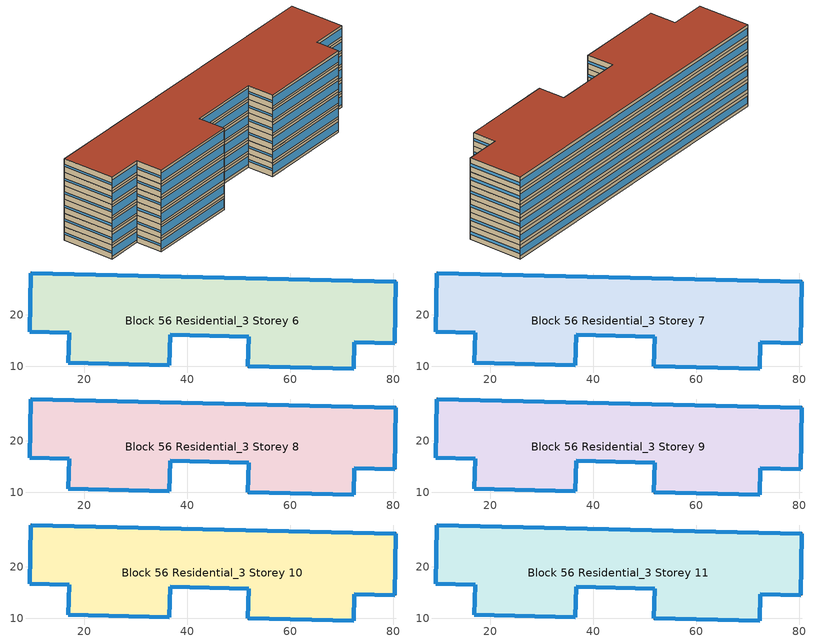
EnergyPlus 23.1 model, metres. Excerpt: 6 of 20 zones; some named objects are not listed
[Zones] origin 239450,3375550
Block 56 Residential_3 Storey 6
 floor outside (Project Floor): 80.49,26.37 80.21,14.51 72.43,14.69 72.3,9.48 51.75,9.98 51.89,15.74 36.62,16.11 36.48,10.23 16.89,10.7 17.03,16.47 9.35,16.65 9.62,28.07 z18
 wall outside (Project Wall): 9.62,28.07 9.35,16.65 17.03,16.47 16.89,10.7 36.48,10.23 36.62,16.11 51.89,15.74 51.75,9.98 72.3,9.48 72.43,14.69 80.21,14.51 80.49,26.37 9.62,28.07 z18:21
 window (Residential_west_window_construction): 9.62,28.07 9.35,16.66 / 17.03,16.47 16.89,10.71 / 51.89,15.74 51.75,9.98 z19.27:19.73
 window (Residential_south_window_construction): 9.35,16.65 17.03,16.47 / 16.9,10.7 36.47,10.23 / 36.63,16.11 51.88,15.74 / 51.76,9.98 72.29,9.48 / 72.43,14.69 80.2,14.51 z18.6:20.4
 window (Residential_east_window_construction): 36.48,10.24 36.62,16.11 / 72.3,9.48 72.43,14.69 / 80.21,14.51 80.49,26.36 z19.2:19.8
 window (Residential_north_window_construction): 80.46,26.37 9.66,28.07 z18.75:20.25
 roof outside (Project Ceiling): 80.21,14.51 80.49,26.37 9.62,28.07 9.35,16.65 17.03,16.47 16.89,10.7 36.48,10.23 36.62,16.11 51.89,15.74 51.75,9.98 72.3,9.48 72.43,14.69 z21
Block 56 Residential_3 Storey 7
 floor outside (Project Floor): 80.49,26.37 80.21,14.51 72.43,14.69 72.3,9.48 51.75,9.98 51.89,15.74 36.62,16.11 36.48,10.23 16.89,10.7 17.03,16.47 9.35,16.65 9.62,28.07 z21
 wall outside (Project Wall): 9.62,28.07 9.35,16.65 17.03,16.47 16.89,10.7 36.48,10.23 36.62,16.11 51.89,15.74 51.75,9.98 72.3,9.48 72.43,14.69 80.21,14.51 80.49,26.37 9.62,28.07 z21:24
 window (Residential_west_window_construction): 9.62,28.07 9.35,16.66 / 17.03,16.47 16.89,10.71 / 51.89,15.74 51.75,9.98 z22.27:22.73
 window (Residential_south_window_construction): 9.35,16.65 17.03,16.47 / 16.9,10.7 36.47,10.23 / 36.63,16.11 51.88,15.74 / 51.76,9.98 72.29,9.48 / 72.43,14.69 80.2,14.51 z21.6:23.4
 window (Residential_east_window_construction): 36.48,10.24 36.62,16.11 / 72.3,9.48 72.43,14.69 / 80.21,14.51 80.49,26.36 z22.2:22.8
 window (Residential_north_window_construction): 80.46,26.37 9.66,28.07 z21.75:23.25
 roof outside (Project Ceiling): 80.21,14.51 80.49,26.37 9.62,28.07 9.35,16.65 17.03,16.47 16.89,10.7 36.48,10.23 36.62,16.11 51.89,15.74 51.75,9.98 72.3,9.48 72.43,14.69 z24
Block 56 Residential_3 Storey 8
 floor outside (Project Floor): 80.49,26.37 80.21,14.51 72.43,14.69 72.3,9.48 51.75,9.98 51.89,15.74 36.62,16.11 36.48,10.23 16.89,10.7 17.03,16.47 9.35,16.65 9.62,28.07 z24
 wall outside (Project Wall): 9.62,28.07 9.35,16.65 17.03,16.47 16.89,10.7 36.48,10.23 36.62,16.11 51.89,15.74 51.75,9.98 72.3,9.48 72.43,14.69 80.21,14.51 80.49,26.37 9.62,28.07 z24:27
 window (Residential_west_window_construction): 9.62,28.07 9.35,16.66 / 17.03,16.47 16.89,10.71 / 51.89,15.74 51.75,9.98 z25.27:25.73
 window (Residential_south_window_construction): 9.35,16.65 17.03,16.47 / 16.9,10.7 36.47,10.23 / 36.63,16.11 51.88,15.74 / 51.76,9.98 72.29,9.48 / 72.43,14.69 80.2,14.51 z24.6:26.4
 window (Residential_east_window_construction): 36.48,10.24 36.62,16.11 / 72.3,9.48 72.43,14.69 / 80.21,14.51 80.49,26.36 z25.2:25.8
 window (Residential_north_window_construction): 80.46,26.37 9.66,28.07 z24.75:26.25
 roof outside (Project Ceiling): 80.21,14.51 80.49,26.37 9.62,28.07 9.35,16.65 17.03,16.47 16.89,10.7 36.48,10.23 36.62,16.11 51.89,15.74 51.75,9.98 72.3,9.48 72.43,14.69 z27
Block 56 Residential_3 Storey 9
 floor outside (Project Floor): 80.49,26.37 80.21,14.51 72.43,14.69 72.3,9.48 51.75,9.98 51.89,15.74 36.62,16.11 36.48,10.23 16.89,10.7 17.03,16.47 9.35,16.65 9.62,28.07 z27
 wall outside (Project Wall): 9.62,28.07 9.35,16.65 17.03,16.47 16.89,10.7 36.48,10.23 36.62,16.11 51.89,15.74 51.75,9.98 72.3,9.48 72.43,14.69 80.21,14.51 80.49,26.37 9.62,28.07 z27:30
 window (Residential_west_window_construction): 9.62,28.07 9.35,16.66 / 17.03,16.47 16.89,10.71 / 51.89,15.74 51.75,9.98 z28.27:28.73
 window (Residential_south_window_construction): 9.35,16.65 17.03,16.47 / 16.9,10.7 36.47,10.23 / 36.63,16.11 51.88,15.74 / 51.76,9.98 72.29,9.48 / 72.43,14.69 80.2,14.51 z27.6:29.4
 window (Residential_east_window_construction): 36.48,10.24 36.62,16.11 / 72.3,9.48 72.43,14.69 / 80.21,14.51 80.49,26.36 z28.2:28.8
 window (Residential_north_window_construction): 80.46,26.37 9.66,28.07 z27.75:29.25
 roof outside (Project Ceiling): 80.21,14.51 80.49,26.37 9.62,28.07 9.35,16.65 17.03,16.47 16.89,10.7 36.48,10.23 36.62,16.11 51.89,15.74 51.75,9.98 72.3,9.48 72.43,14.69 z30
Block 56 Residential_3 Storey 10
 floor outside (Project Floor): 80.49,26.37 80.21,14.51 72.43,14.69 72.3,9.48 51.75,9.98 51.89,15.74 36.62,16.11 36.48,10.23 16.89,10.7 17.03,16.47 9.35,16.65 9.62,28.07 z30
 wall outside (Project Wall): 9.62,28.07 9.35,16.65 17.03,16.47 16.89,10.7 36.48,10.23 36.62,16.11 51.89,15.74 51.75,9.98 72.3,9.48 72.43,14.69 80.21,14.51 80.49,26.37 9.62,28.07 z30:33
 window (Residential_west_window_construction): 9.62,28.07 9.35,16.66 / 17.03,16.47 16.89,10.71 / 51.89,15.74 51.75,9.98 z31.27:31.73
 window (Residential_south_window_construction): 9.35,16.65 17.03,16.47 / 16.9,10.7 36.47,10.23 / 36.63,16.11 51.88,15.74 / 51.76,9.98 72.29,9.48 / 72.43,14.69 80.2,14.51 z30.6:32.4
 window (Residential_east_window_construction): 36.48,10.24 36.62,16.11 / 72.3,9.48 72.43,14.69 / 80.21,14.51 80.49,26.36 z31.2:31.8
 window (Residential_north_window_construction): 80.46,26.37 9.66,28.07 z30.75:32.25
 roof outside (Project Ceiling): 80.21,14.51 80.49,26.37 9.62,28.07 9.35,16.65 17.03,16.47 16.89,10.7 36.48,10.23 36.62,16.11 51.89,15.74 51.75,9.98 72.3,9.48 72.43,14.69 z33
Block 56 Residential_3 Storey 11
 floor outside (Project Floor): 80.49,26.37 80.21,14.51 72.43,14.69 72.3,9.48 51.75,9.98 51.89,15.74 36.62,16.11 36.48,10.23 16.89,10.7 17.03,16.47 9.35,16.65 9.62,28.07 z33
 wall outside (Project Wall): 9.62,28.07 9.35,16.65 17.03,16.47 16.89,10.7 36.48,10.23 36.62,16.11 51.89,15.74 51.75,9.98 72.3,9.48 72.43,14.69 80.21,14.51 80.49,26.37 9.62,28.07 z33:36
 window (Residential_west_window_construction): 9.62,28.07 9.35,16.66 / 17.03,16.47 16.89,10.71 / 51.89,15.74 51.75,9.98 z34.27:34.73
 window (Residential_south_window_construction): 9.35,16.65 17.03,16.47 / 16.9,10.7 36.47,10.23 / 36.63,16.11 51.88,15.74 / 51.76,9.98 72.29,9.48 / 72.43,14.69 80.2,14.51 z33.6:35.4
 window (Residential_east_window_construction): 36.48,10.24 36.62,16.11 / 72.3,9.48 72.43,14.69 / 80.21,14.51 80.49,26.36 z34.2:34.8
 window (Residential_north_window_construction): 80.46,26.37 9.66,28.07 z33.75:35.25
 roof outside (Project Ceiling): 80.21,14.51 80.49,26.37 9.62,28.07 9.35,16.65 17.03,16.47 16.89,10.7 36.48,10.23 36.62,16.11 51.89,15.74 51.75,9.98 72.3,9.48 72.43,14.69 z36
[Building]
Building_1: North Axis=0; Terrain=City; Loads Convergence Tolerance Value=0.04; Temperature Convergence Tolerance Value=0.4; Solar Distribution=FullExterior; Maximum Number of Warmup Days=25; Minimum Number of Warmup Days=6
[Site:Location]
CHN Design_Conditions: Latitude=30; Longitude=114; Time Zone=8; Elevation=12
[SIZINGPERIOD:DESIGNDAY] Day of Month=21; DryBulb Temperature Range Modifier Type=DefaultMultipliers; Humidity Condition Type=Wetbulb; Barometric Pressure=101181; Rain Indicator=No; Snow Indicator=No; Daylight Saving Time Indicator=No; Sky Clearness=0; Begin Environment Reset Mode=FullResetAtBeginEnvironment
Name | Month | Day Type | Maximum DryBulb Temperature | Daily DryBulb Temperature Range | Wetbulb or DewPoint at Maximum DryBulb | Wind Speed | Wind Direction | Solar Model Indicator | ASHRAE Clear Sky Optical Depth for Beam Irradiance taub | ASHRAE Clear Sky Optical Depth for Diffuse Irradiance taud
Ann Htg 99.6% Condns DB | 1 | WinterDesignDay | -10 | 0 | -4.8 | 1 | 340 | ASHRAEClearSky | 0 | 0
Ann Clg .4% Condns DB=>MWB | 7 | SummerDesignDay | 40 | 6.6 | 27.1 | 3.5 | 220 | ASHRAETau | 0.781 | 1.413
[MATERIAL]
DefaultMaterial: Roughness=Rough; Thickness=0.1; Conductivity=0.1; Density=1000; Specific Heat=1000; Thermal Absorptance=0.9; Solar Absorptance=0.7; Visible Absorptance=0.7
[WINDOWMATERIAL:SIMPLEGLAZINGSYSTEM] UFactor=1.5; Solar Heat Gain Coefficient=0.4; Visible Transmittance=0.6
Residential_east_window; Residential_south_window; Residential_west_window; Residential_north_window
[CONSTRUCTION]
Project Wall; Project Floor; Project Ceiling: DefaultMaterial
Residential_east_window_construction: Residential_east_window
Residential_south_window_construction: Residential_south_window
Residential_west_window_construction: Residential_west_window
Residential_north_window_construction: Residential_north_window
[SPACE] Ceiling Height=autocalculate; Volume=autocalculate; Floor Area=autocalculate; Space Type=Residential
Name | Zone
Block 56 Residential_3 Storey 6_space | Block 56 Residential_3 Storey 6
Block 56 Residential_3 Storey 7_space | Block 56 Residential_3 Storey 7
Block 56 Residential_3 Storey 8_space | Block 56 Residential_3 Storey 8
Block 56 Residential_3 Storey 9_space | Block 56 Residential_3 Storey 9
Block 56 Residential_3 Storey 10_space | Block 56 Residential_3 Storey 10
Block 56 Residential_3 Storey 11_space | Block 56 Residential_3 Storey 11
[SPACELIST]
Residential: Block 56 Residential_3 Storey 0_space, Block 56 Residential_3 Storey 1_space, Block 56 Residential_3 Storey 2_space, Block 56 Residential_3 Storey 3_space, Block 56 Residential_3 Storey 4_space, Block 56 Residential_3 Storey 5_space, Block 56 Residential_3 Storey 6_space, Block 56 Residential_3 Storey 7_space, Block 56 Residential_3 Storey 8_space, Block 56 Residential_3 Storey 9_space, Block 56 Residential_3 Storey 10_space, Block 56 Residential_3 Storey 11_space, Block 56 Residential_3 Storey 12_space, Block 56 Residential_3 Storey 13_space, Block 56 Residential_3 Storey 14_space, Block 56 Residential_3 Storey 15_space, Block 56 Residential_3 Storey 16_space, Block 56 Residential_3 Storey 17_space, Block 56 Residential_3 Storey 18_space, Block 56 Residential_3 Storey 19_space
[ZONE] Type=1; Multiplier=1; Ceiling Height=autocalculate; Volume=autocalculate; Floor Area=autocalculate; Part of Total Floor Area=Yes
Block 56 Residential_3 Storey 6; Block 56 Residential_3 Storey 7; Block 56 Residential_3 Storey 8; Block 56 Residential_3 Storey 9; Block 56 Residential_3 Storey 10; Block 56 Residential_3 Storey 11
[PEOPLE]
People_for_residential: Zone or ZoneList or Space or SpaceList=Residential; Number of People Schedule=SeasonalSchedule_Schedule_residential_people; Number of People Calculation Method=People/Area; People per Floor Area=0.04; Fraction Radiant=0.3; Sensible Heat Fraction=autocalculate; Activity Level Schedule=SeasonalSchedule_Schedule_residential_activity; Carbon Dioxide Generation Rate=3.82e-08; Enable ASHRAE 55 Comfort Warnings=No; Mean Radiant Temperature Calculation Type=ZoneAveraged; Clothing Insulation Calculation Method=ClothingInsulationSchedule; Cold Stress Temperature Threshold=15.56; Heat Stress Temperature Threshold=30
[LIGHTS]
Light_for_residential: Zone or ZoneList or Space or SpaceList=Residential; Schedule=SeasonalSchedule_residential_lighting; Design Level Calculation Method=Watts/Area; Watts per Zone Floor Area=5; Return Air Fraction=0; Fraction Radiant=0.32; Fraction Visible=0.25; Fraction Replaceable=1; EndUse Subcategory=General; Return Air Fraction Calculated from Plenum Temperature=No; Return Air Fraction Function of Plenum Temperature Coefficient 1=0; Return Air Fraction Function of Plenum Temperature Coefficient 2=0
[ELECTRICEQUIPMENT]
Equipment_for_residential: Zone or ZoneList or Space or SpaceList=Residential; Schedule=SeasonalSchedule_Schedule_residential_equipment; Design Level Calculation Method=Watts/Area; Watts per Zone Floor Area=3.8; Fraction Latent=0; Fraction Radiant=0; Fraction Lost=0; EndUse Subcategory=Electric Equipment
[DAYLIGHTING:CONTROLS] Illuminance Setpoint at Reference Point 1=300
Name | Zone or Space | Glare Calculation Daylighting Reference Point | Daylighting Reference Point 1
Dlight_Block 56 Residential_3 Storey 6 | Block 56 Residential_3 Storey 6 | Rpoint_Block 56 Residential_3 Storey 6 | Rpoint_Block 56 Residential_3 Storey 6
Dlight_Block 56 Residential_3 Storey 7 | Block 56 Residential_3 Storey 7 | Rpoint_Block 56 Residential_3 Storey 7 | Rpoint_Block 56 Residential_3 Storey 7
Dlight_Block 56 Residential_3 Storey 8 | Block 56 Residential_3 Storey 8 | Rpoint_Block 56 Residential_3 Storey 8 | Rpoint_Block 56 Residential_3 Storey 8
Dlight_Block 56 Residential_3 Storey 9 | Block 56 Residential_3 Storey 9 | Rpoint_Block 56 Residential_3 Storey 9 | Rpoint_Block 56 Residential_3 Storey 9
Dlight_Block 56 Residential_3 Storey 10 | Block 56 Residential_3 Storey 10 | Rpoint_Block 56 Residential_3 Storey 10 | Rpoint_Block 56 Residential_3 Storey 10
Dlight_Block 56 Residential_3 Storey 11 | Block 56 Residential_3 Storey 11 | Rpoint_Block 56 Residential_3 Storey 11 | Rpoint_Block 56 Residential_3 Storey 11
[HVACTEMPLATE:ZONE:IDEALLOADSAIRSYSTEM] Template Thermostat=Thermostat_for_residential; Maximum Heating Supply Air Temperature=50; Minimum Cooling Supply Air Temperature=13; Maximum Heating Supply Air Humidity Ratio=0.0156; Minimum Cooling Supply Air Humidity Ratio=0.0077; Heating Limit=NoLimit; Cooling Limit=NoLimit; Dehumidification Control Type=ConstantSensibleHeatRatio; Cooling Sensible Heat Ratio=0.7; Dehumidification Setpoint=60; Humidification Control Type=None; Humidification Setpoint=30; Outdoor Air Method=DetailedSpecification; Outdoor Air Flow Rate per Person=0.00944; Outdoor Air Flow Rate per Zone Floor Area=0; Outdoor Air Flow Rate per Zone=0; Design Specification Outdoor Air Object=Ventilation_for_residential; Demand Controlled Ventilation Type=None; Outdoor Air Economizer Type=NoEconomizer; Heat Recovery Type=None; Sensible Heat Recovery Effectiveness=0.7; Latent Heat Recovery Effectiveness=0.65
Block 56 Residential_3 Storey 6; Block 56 Residential_3 Storey 7; Block 56 Residential_3 Storey 8; Block 56 Residential_3 Storey 9; Block 56 Residential_3 Storey 10; Block 56 Residential_3 Storey 11
[DESIGNSPECIFICATION:OUTDOORAIR]
Ventilation_for_residential: Outdoor Air Method=Flow/Person; Outdoor Air Flow per Person=0.00833333; Outdoor Air Flow per Zone Floor Area=0; Outdoor Air Flow per Zone=0; Outdoor Air Flow Air Changes per Hour=0
[SCHEDULE:DAY:HOURLY]
Schedule_residential_lighting_weekday_hourly; Schedule_residential_lighting_holiday_hourly: 0.1, 0.1, 0.1, 0.1, 0.1, 0.8, 0.5, 0, 0, 0, 0, 0, 0, 0, 0, 0, 0, 0, 1, 1, 1, 1, 0.1, 0.1
Schedule_residential_equipment_weekday_hourly: 0.2, 0.2, 0.2, 0.2, 0.2, 0.2, 0.8, 0.8, 0.6, 0.6, 0.8, 0.8, 0.8, 0.5, 0.5, 0.5, 0.6, 0.9, 0.9, 0.9, 0.9, 0.9, 0.2, 0.2
Schedule_residential_equipment_holiday_hourly: 0.2, 0.2, 0.2, 0.2, 0.2, 0.2, 0.75, 1, 0.5, 0.3, 0.5, 0.8, 0.5, 0.25, 0.25, 0.25, 0.25, 0.5, 0.9, 0.8, 0.75, 0.5, 0.2, 0.2
Schedule_residential_people_weekday_hourly: 1, 1, 1, 1, 1, 1, 0.5, 0.5, 0, 0, 0, 0, 0, 0, 0, 0, 0, 0, 0, 0, 0.5, 1, 1, 1
Schedule_residential_people_holiday_hourly: 0.5, 0.5, 0.5, 0.5, 0.5, 0.5, 0.5, 0.5, 0.5, 0.5, 0.5, 0.5, 0.5, 0.5, 0.5, 0.5, 0.5, 0.5, 0.5, 0.5, 0.5, 0.5, 0.5, 0.5
Schedule_residential_activity_weekday_hourly; Schedule_residential_activity_holiday_hourly: 108, 108, 108, 108, 108, 108, 108, 108, 108, 108, 108, 108, 108, 108, 108, 108, 108, 108, 108, 108, 108, 108, 108, 108
[SCHEDULE:WEEK:DAILY]
Schedule_residential_lighting_weekly: Schedule_residential_lighting_holiday_hourly, Schedule_residential_lighting_weekday_hourly, Schedule_residential_lighting_weekday_hourly, Schedule_residential_lighting_weekday_hourly, Schedule_residential_lighting_weekday_hourly, Schedule_residential_lighting_weekday_hourly, Schedule_residential_lighting_holiday_hourly, Schedule_residential_lighting_holiday_hourly, Schedule_residential_lighting_weekday_hourly, Schedule_residential_lighting_weekday_hourly, Schedule_residential_lighting_holiday_hourly, Schedule_residential_lighting_holiday_hourly
Schedule_residential_equipment_weekly: Schedule_residential_equipment_holiday_hourly, Schedule_residential_equipment_weekday_hourly, Schedule_residential_equipment_weekday_hourly, Schedule_residential_equipment_weekday_hourly, Schedule_residential_equipment_weekday_hourly, Schedule_residential_equipment_weekday_hourly, Schedule_residential_equipment_holiday_hourly, Schedule_residential_equipment_holiday_hourly, Schedule_residential_equipment_weekday_hourly, Schedule_residential_equipment_weekday_hourly, Schedule_residential_equipment_holiday_hourly, Schedule_residential_equipment_holiday_hourly
Schedule_residential_people_weekly: Schedule_residential_people_holiday_hourly, Schedule_residential_people_weekday_hourly, Schedule_residential_people_weekday_hourly, Schedule_residential_people_weekday_hourly, Schedule_residential_people_weekday_hourly, Schedule_residential_people_weekday_hourly, Schedule_residential_people_holiday_hourly, Schedule_residential_people_holiday_hourly, Schedule_residential_people_weekday_hourly, Schedule_residential_people_weekday_hourly, Schedule_residential_people_holiday_hourly, Schedule_residential_people_holiday_hourly
Schedule_residential_activity_weekly: Schedule_residential_activity_holiday_hourly, Schedule_residential_activity_weekday_hourly, Schedule_residential_activity_weekday_hourly, Schedule_residential_activity_weekday_hourly, Schedule_residential_activity_weekday_hourly, Schedule_residential_activity_weekday_hourly, Schedule_residential_activity_holiday_hourly, Schedule_residential_activity_holiday_hourly, Schedule_residential_activity_weekday_hourly, Schedule_residential_activity_weekday_hourly, Schedule_residential_activity_holiday_hourly, Schedule_residential_activity_holiday_hourly
[SCHEDULE:YEAR]
SeasonalSchedule_residential_lighting: Schedule_residential_lighting_weekly, 1, 1, 12, 31
SeasonalSchedule_Schedule_residential_equipment: Schedule_residential_equipment_weekly, 1, 1, 12, 31
SeasonalSchedule_Schedule_residential_people: Schedule_residential_people_weekly, 1, 1, 12, 31
SeasonalSchedule_Schedule_residential_activity: Schedule_residential_activity_weekly, 1, 1, 12, 31
